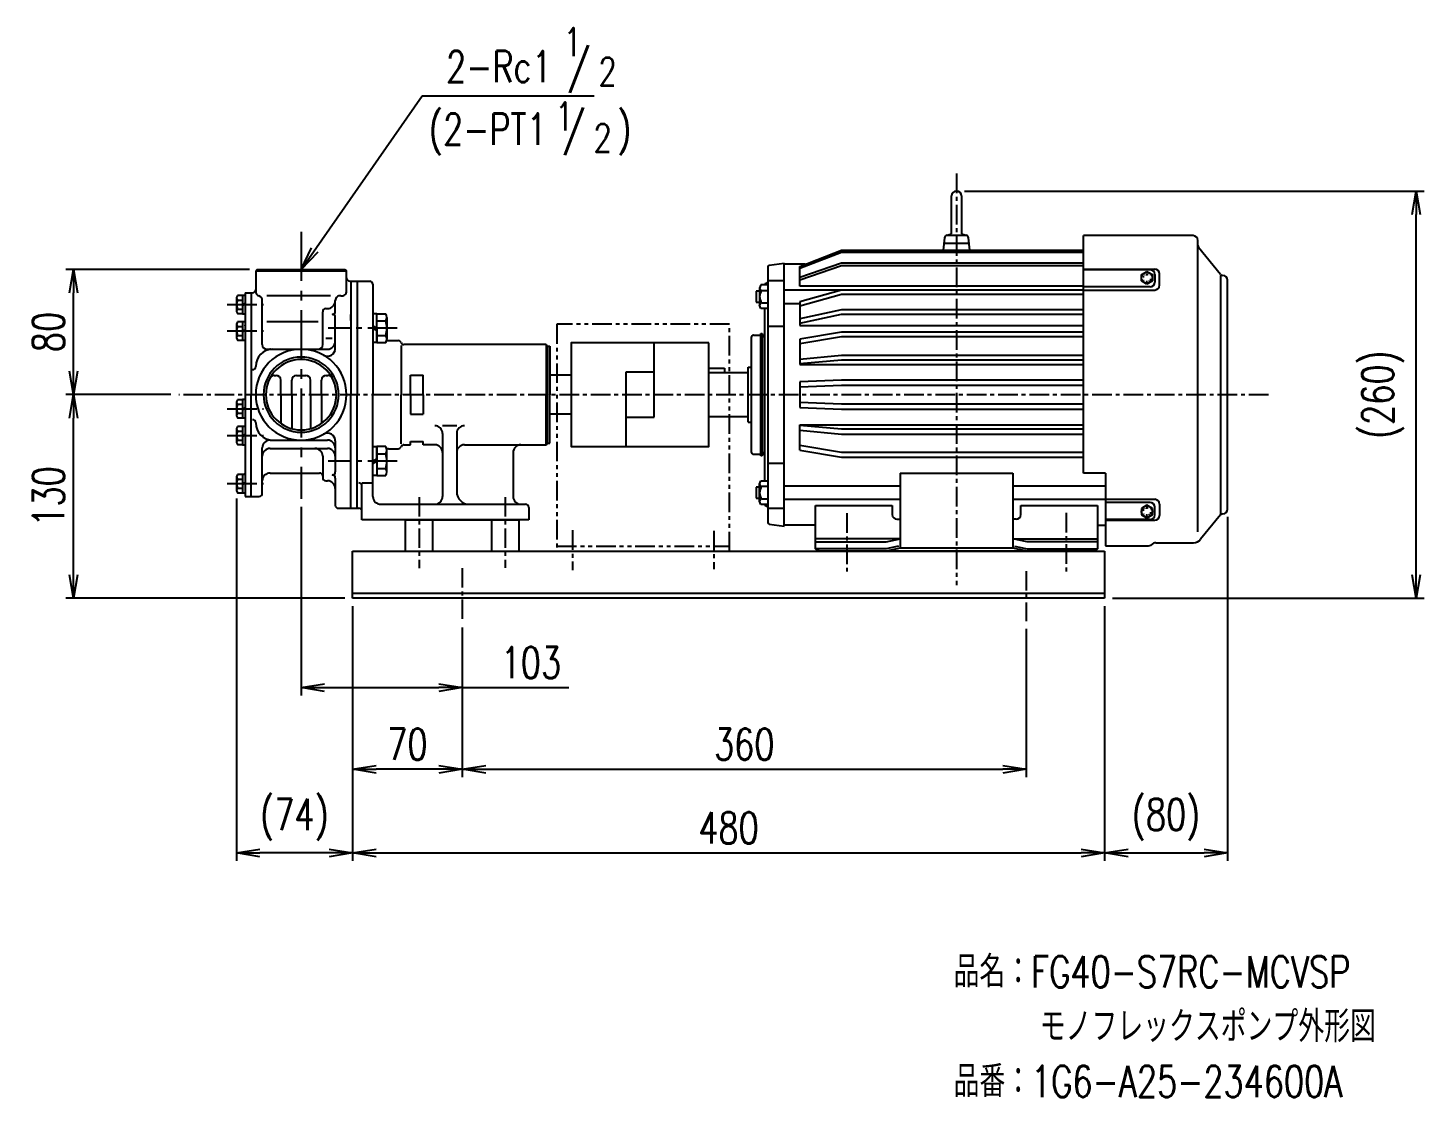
# Model space of a CAD drawing. Extents: x 341 to 1873, y 468 to 1260.
# Drawn here: x 982 to 1873, y 468 to 1150 of the extents above; entities that cross this region are included whole.
import ezdxf

# ---------------------------------------------------------------- set-up
doc = ezdxf.new("R2010")
doc.units = 0
doc.header["$LTSCALE"] = 5
doc.header["$MEASUREMENT"] = 0
for name, pattern in [('CENTER', [2, 1.25, -0.25, 0.25, -0.25]), ('CENTERX2', [4, 2.5, -0.5, 0.5, -0.5]), ('DASHEDTHIN0', [0.157, 0.098, -0.059]), ('DOT', [0.25, 0, -0.25]), ('PHANTOMX2', [5, 2.5, -0.5, 0.5, -0.5, 0.5, -0.5])]:
    doc.linetypes.add(name, pattern=pattern)
doc.layers.get('0').update_dxf_attribs({"linetype": 'CONTINUOUS'})
doc.layers.get('DEFPOINTS').update_dxf_attribs({"linetype": 'CONTINUOUS'})
for name, color, linetype in [('1', 7, 'CONTINUOUS'), ('3', 7, 'CONTINUOUS'), ('6', 7, 'CONTINUOUS'), ('CENTER', 1, 'CENTER'), ('CSLAYER1', 7, 'CONTINUOUS'), ('EXTCNT-LMEC0', 4, 'CONTINUOUS'), ('FASTEN-AMEC0', 4, 'CONTINUOUS'), ('HIDDLN-LMEC0', 3, 'DASHEDTHIN0'), ('PRTLST-SMEC0', 4, 'CONTINUOUS'), ('WAKU', 3, 'CONTINUOUS')]:
    doc.layers.add(name, color=color, linetype=linetype)
doc.styles.add('NEK', font='ROMANS', dxfattribs={"width": 0.75, "height": 20, "bigfont": 'EXTFONT'})
doc.styles.get("Standard").update_dxf_attribs({"font": 'ISOCP'})
doc.dimstyles.new('ISO-25', dxfattribs={"dimscale": 5, "dimtxt": 2.5, "dimasz": 2.5, "dimexe": 1.25, "dimexo": 0.625, "dimtad": 1, "dimtih": 1, "dimdec": 4, "dimdsep": 46, "dimtxsty": 'STANDARD', "dimcen": 2.5, "dimadec": 0, "dimazin": 0, "dimtfac": 1, "dimtdec": 4, "dimtmove": 0, "dimatfit": 3, "dimfxl": 1, "dimtvp": 1, "dimtolj": 1, "dimtzin": 0, "dimarcsym": 0})

# ---------------------------------------------------------------- blocks, each defined once
blk = doc.blocks.new('_OPEN')
at = {"color": 0, "linetype": 'ByBlock'}
for p, q in [((-1, 0.167), (0, 0)), ((0, 0), (-1, -0.167)), ((0, 0), (-1, 0))]:
    blk.add_line(p, q, dxfattribs=at)
blk = doc.blocks.new('*D80')
at = {"color": 1, "lineweight": -2, "transparency": 16777216}
for p, q in [((1747.56, 838.38), (1747.56, 618.82)), ((1684.06, 623.82), (1732.56, 623.82))]:
    blk.add_line(p, q, dxfattribs=at)
at = {"layer": 'DEFPOINTS', "color": 0, "transparency": 16777216}
for p in [(1747.56, 843.38), (1669.06, 623.82), (1747.56, 623.82)]:
    blk.add_point(p, dxfattribs=at)
at = {"color": 1, "lineweight": -2, "transparency": 16777216, "xscale": 15, "yscale": 15, "zscale": 15, "rotation": 180}
blk.add_blockref('_OPEN', (1669.06, 623.82), dxfattribs=at)
at = {"color": 1, "lineweight": -2, "transparency": 16777216, "xscale": 15, "yscale": 15, "zscale": 15}
blk.add_blockref('_OPEN', (1747.56, 623.82), dxfattribs=at)
at = {"color": 3, "transparency": 16777216, "insert": (1708.31, 645.06), "char_height": 20, "attachment_point": 5, "style": 'NEK'}
blk.add_mtext('\\A1;(80)', dxfattribs=at)
blk = doc.blocks.new('*D81')
at = {"color": 1, "lineweight": -2, "transparency": 16777216}
for p, q in [((1114.97, 850.19), (1114.97, 618.82)), ((1174.06, 623.82), (1129.97, 623.82))]:
    blk.add_line(p, q, dxfattribs=at)
at = {"layer": 'DEFPOINTS', "color": 0, "transparency": 16777216}
for p in [(1114.97, 855.19), (1114.97, 623.82), (1189.06, 623.82)]:
    blk.add_point(p, dxfattribs=at)
at = {"color": 1, "lineweight": -2, "transparency": 16777216, "xscale": 15, "yscale": 15, "zscale": 15, "rotation": 180}
blk.add_blockref('_OPEN', (1114.97, 623.82), dxfattribs=at)
at = {"color": 1, "lineweight": -2, "transparency": 16777216, "xscale": 15, "yscale": 15, "zscale": 15}
blk.add_blockref('_OPEN', (1189.06, 623.82), dxfattribs=at)
at = {"color": 3, "transparency": 16777216, "insert": (1152.01, 645.06), "char_height": 20, "attachment_point": 5, "style": 'NEK'}
blk.add_mtext('\\A1;(74)', dxfattribs=at)
blk = doc.blocks.new('*D82')
at = {"color": 1, "lineweight": -2, "transparency": 16777216}
for p, q in [((1669.06, 781.38), (1669.06, 618.82)), ((1189.06, 672.24), (1189.06, 618.82)), ((1204.06, 623.82), (1654.06, 623.82))]:
    blk.add_line(p, q, dxfattribs=at)
at = {"layer": 'DEFPOINTS', "color": 0, "transparency": 16777216}
for p in [(1669.06, 786.38), (1189.06, 677.24), (1669.06, 623.82)]:
    blk.add_point(p, dxfattribs=at)
at = {"color": 1, "lineweight": -2, "transparency": 16777216, "xscale": 15, "yscale": 15, "zscale": 15, "rotation": 180}
blk.add_blockref('_OPEN', (1189.06, 623.82), dxfattribs=at)
at = {"color": 1, "lineweight": -2, "transparency": 16777216, "xscale": 15, "yscale": 15, "zscale": 15}
blk.add_blockref('_OPEN', (1669.06, 623.82), dxfattribs=at)
at = {"color": 3, "transparency": 16777216, "insert": (1429.06, 639.82), "char_height": 20, "attachment_point": 5, "style": 'NEK'}
blk.add_mtext('\\A1;480', dxfattribs=at)
blk = doc.blocks.new('*D83')
at = {"color": 1, "lineweight": -2, "transparency": 16777216}
for p, q in [((1619.06, 766.87), (1619.06, 672.24)), ((1274.06, 677.24), (1604.06, 677.24))]:
    blk.add_line(p, q, dxfattribs=at)
at = {"layer": 'DEFPOINTS', "color": 0, "transparency": 16777216}
for p in [(1619.06, 771.87), (1259.06, 677.24), (1619.06, 677.24)]:
    blk.add_point(p, dxfattribs=at)
at = {"color": 1, "lineweight": -2, "transparency": 16777216, "xscale": 15, "yscale": 15, "zscale": 15, "rotation": 180}
blk.add_blockref('_OPEN', (1259.06, 677.24), dxfattribs=at)
at = {"color": 1, "lineweight": -2, "transparency": 16777216, "xscale": 15, "yscale": 15, "zscale": 15}
blk.add_blockref('_OPEN', (1619.06, 677.24), dxfattribs=at)
at = {"color": 3, "transparency": 16777216, "insert": (1439.06, 693.24), "char_height": 20, "attachment_point": 5, "style": 'NEK'}
blk.add_mtext('\\A1;360', dxfattribs=at)
blk = doc.blocks.new('*D84')
at = {"color": 1, "lineweight": -2, "transparency": 16777216}
for p, q in [((1189.06, 781.38), (1189.06, 672.24)), ((1259.06, 724.37), (1259.06, 672.24)), ((1244.06, 677.24), (1204.06, 677.24))]:
    blk.add_line(p, q, dxfattribs=at)
at = {"layer": 'DEFPOINTS', "color": 0, "transparency": 16777216}
for p in [(1189.06, 786.38), (1259.06, 729.37), (1189.06, 677.24)]:
    blk.add_point(p, dxfattribs=at)
at = {"color": 1, "lineweight": -2, "transparency": 16777216, "xscale": 15, "yscale": 15, "zscale": 15, "rotation": 180}
blk.add_blockref('_OPEN', (1189.06, 677.24), dxfattribs=at)
at = {"color": 1, "lineweight": -2, "transparency": 16777216, "xscale": 15, "yscale": 15, "zscale": 15}
blk.add_blockref('_OPEN', (1259.06, 677.24), dxfattribs=at)
at = {"color": 3, "transparency": 16777216, "insert": (1224.06, 693.24), "char_height": 20, "attachment_point": 5, "style": 'NEK'}
blk.add_mtext('\\A1;70', dxfattribs=at)
blk = doc.blocks.new('*D85')
at = {"color": 1, "lineweight": -2, "transparency": 16777216}
for p, q in [((1156.26, 844.81), (1156.26, 724.37)), ((1259.06, 767.7), (1259.06, 724.37)), ((1171.26, 729.37), (1244.06, 729.37)), ((1259.06, 729.37), (1327.13, 729.37))]:
    blk.add_line(p, q, dxfattribs=at)
at = {"layer": 'DEFPOINTS', "color": 0, "transparency": 16777216}
for p in [(1156.26, 849.81), (1259.06, 772.7), (1259.06, 729.37)]:
    blk.add_point(p, dxfattribs=at)
at = {"color": 1, "lineweight": -2, "transparency": 16777216, "xscale": 15, "yscale": 15, "zscale": 15, "rotation": 180}
blk.add_blockref('_OPEN', (1156.26, 729.37), dxfattribs=at)
at = {"color": 1, "lineweight": -2, "transparency": 16777216, "xscale": 15, "yscale": 15, "zscale": 15}
blk.add_blockref('_OPEN', (1259.06, 729.37), dxfattribs=at)
at = {"color": 3, "transparency": 16777216, "insert": (1302.91, 745.37), "char_height": 20, "attachment_point": 5, "style": 'NEK'}
blk.add_mtext('\\A1;103', dxfattribs=at)
blk = doc.blocks.new('*D86')
at = {"color": 1, "lineweight": -2, "transparency": 16777216}
for p, q in [((1123.26, 996.38), (1006.02, 996.38)), ((1011.02, 931.38), (1011.02, 981.38))]:
    blk.add_line(p, q, dxfattribs=at)
at = {"layer": 'DEFPOINTS', "color": 0, "transparency": 16777216}
for p in [(1011.02, 996.38), (1128.26, 996.38), (1011.02, 916.38)]:
    blk.add_point(p, dxfattribs=at)
at = {"color": 1, "lineweight": -2, "transparency": 16777216, "xscale": 15, "yscale": 15, "zscale": 15}
for p, rotation in [((1011.02, 996.38), 90), ((1011.02, 916.38), 270)]:
    blk.add_blockref('_OPEN', p, dxfattribs=dict(at, rotation=rotation))
at = {"color": 3, "transparency": 16777216, "insert": (995.02, 956.38), "char_height": 20, "attachment_point": 5, "rotation": 90, "style": 'NEK'}
blk.add_mtext('\\A1;80', dxfattribs=at)
blk = doc.blocks.new('*D87')
at = {"color": 1, "lineweight": -2, "transparency": 16777216}
for p, q in [((1073.17, 916.38), (1006.02, 916.38)), ((1011.02, 801.38), (1011.02, 901.38)), ((1184.06, 786.38), (1006.02, 786.38))]:
    blk.add_line(p, q, dxfattribs=at)
at = {"layer": 'DEFPOINTS', "color": 0, "transparency": 16777216}
for p in [(1011.02, 916.38), (1078.17, 916.38), (1189.06, 786.38)]:
    blk.add_point(p, dxfattribs=at)
at = {"color": 1, "lineweight": -2, "transparency": 16777216, "xscale": 15, "yscale": 15, "zscale": 15}
for p, rotation in [((1011.02, 916.38), 90), ((1011.02, 786.38), 270)]:
    blk.add_blockref('_OPEN', p, dxfattribs=dict(at, rotation=rotation))
at = {"color": 3, "transparency": 16777216, "insert": (995.02, 851.38), "char_height": 20, "attachment_point": 5, "rotation": 90, "style": 'NEK'}
blk.add_mtext('\\A1;130', dxfattribs=at)
blk = doc.blocks.new('*D89')
at = {"color": 1, "lineweight": -2, "transparency": 16777216}
for p, q in [((1579.56, 1046.38), (1872.96, 1046.38)), ((1867.96, 801.38), (1867.96, 1031.38)), ((1674.06, 786.38), (1872.96, 786.38))]:
    blk.add_line(p, q, dxfattribs=at)
at = {"layer": 'DEFPOINTS', "color": 0, "transparency": 16777216}
for p in [(1574.56, 1046.38), (1867.96, 1046.38), (1669.06, 786.38)]:
    blk.add_point(p, dxfattribs=at)
at = {"color": 1, "lineweight": -2, "transparency": 16777216, "xscale": 15, "yscale": 15, "zscale": 15}
for p, rotation in [((1867.96, 1046.38), 90), ((1867.96, 786.38), 270)]:
    blk.add_blockref('_OPEN', p, dxfattribs=dict(at, rotation=rotation))
at = {"color": 3, "transparency": 16777216, "insert": (1846.72, 916.38), "char_height": 20, "attachment_point": 5, "rotation": 90, "style": 'NEK'}
blk.add_mtext('\\A1;(260)', dxfattribs=at)

msp = doc.modelspace()

# ---------------------------------------------------------------- linework, layer by layer
for p, q in [((1127.2561, 995.37748), (1185.2561, 995.37748)), ((1131.4561, 948.37748), (1131.4561, 976.65386)), ((1175.05611, 979.3775), (1134.4561, 979.3775)), ((1134.4561, 963.08718), (1167.05611, 963.08718)), ((1171.98702, 952.37448), (1176.00499, 952.37448)), ((1312.55611, 948.37748), (1312.55611, 916.37748)), ((1139.13182, 928.70378), (1140.25611, 928.70378)), ((1153.25611, 928.70378), (1159.25611, 928.70378)), ((1172.25611, 928.70378), (1173.3804, 928.70378)), ((1136.4561, 882.0779), (1173.05611, 882.0779)), ((1222.90608, 836.37748), (1295.20601, 836.37748))]:
    msp.add_line(p, q)
for centre, radius, start, end in [((1130.2561, 982.3775), 3, 180.0000011, 252.54243929), ((1182.2561, 982.3775), 3, 258.46314162, 0.0000007), ((1128.4561, 976.65386), 3, 0, 72.54243929), ((1181.05611, 976.49872), 3, 78.46314162, 180), ((1134.4561, 948.37748), 3, 180, 270), ((1139.13182, 925.70378), 3, 90, 151.42623994), ((1140.25611, 925.70378), 3, 0, 90), ((1153.25611, 925.70378), 3, 90, 180), ((1159.25611, 925.70378), 3, 0, 90), ((1172.25611, 925.70378), 3, 90, 180), ((1173.3804, 925.70378), 3, 28.57376006, 90), ((1136.4561, 877.0779), 5, 90, 180), ((1165.05611, 877.0779), 5, 0, 90), ((1173.05611, 877.0779), 5, 0, 90), ((1263.55611, 854.37748), 8, 180, 270)]:
    msp.add_arc(centre, radius, start, end)
msp.add_point((1136.4561, 945.37748))
at = {"layer": '1', "color": 1, "linetype": 'CENTER', "ltscale": 5}
msp.add_line((1156.25611, 1020.25762), (1156.25611, 849.80601), dxfattribs=at)
at = {"layer": '1', "color": 7, "linetype": 'Continuous'}
for p, q in [((1128.2561, 996.37748), (1127.2561, 995.37748)), ((1127.2561, 995.37748), (1127.2561, 982.3775)), ((1185.2561, 982.3775), (1185.2561, 995.37748)), ((1120.4561, 981.37748), (1120.4561, 851.37748)), ((1124.4561, 981.37748), (1124.4561, 916.37748)), ((1188.05611, 988.87748), (1188.05611, 916.37748)), ((1192.05611, 988.87748), (1192.05611, 916.37748)), ((1115.72967, 976.76423), (1118.9561, 976.76423)), ((1120.4561, 974.47746), (1118.95616, 973.87748)), ((1120.4561, 973.87748), (1118.95616, 973.27751)), ((1115.72967, 970.9907), (1118.9561, 970.9907)), ((1115.72967, 959.92283), (1118.9561, 959.92283)), ((1115.72967, 954.1493), (1118.9561, 954.1493)), ((1120.4561, 957.63606), (1118.95616, 957.03608)), ((1120.4561, 957.03608), (1118.95616, 956.43611)), ((1312.55611, 948.37748), (1221.91016, 948.37748)), ((1312.55611, 948.37748), (1313.55611, 947.37748)), ((1313.55611, 947.37748), (1313.55611, 916.37748)), ((1328.55611, 928.87748), (1315.05611, 928.87748)), ((1115.72967, 910.26925), (1118.9561, 910.26925)), ((1124.4561, 851.37748), (1124.4561, 916.37748)), ((1188.05611, 843.87748), (1188.05611, 916.37748)), ((1192.05611, 843.87748), (1192.05611, 916.37748)), ((1202.05611, 851.37748), (1202.05611, 916.37748)), ((1313.55611, 885.37748), (1313.55611, 916.37748)), ((1115.72967, 904.49572), (1118.9561, 904.49572)), ((1120.4561, 907.98248), (1118.95616, 907.3825)), ((1120.4561, 907.3825), (1118.95616, 906.78253)), ((1328.55611, 903.87748), (1315.05611, 903.87748)), ((1115.72967, 893.15978), (1118.9561, 893.15978)), ((1115.72967, 887.38625), (1118.9561, 887.38625)), ((1120.4561, 890.87301), (1118.95616, 890.27303)), ((1120.4561, 890.27303), (1118.95616, 889.67306)), ((1241.55611, 884.37748), (1234.05611, 884.37748)), ((1312.55611, 884.37748), (1313.55611, 885.37748)), ((1115.72967, 862.47215), (1118.9561, 862.47215)), ((1115.72967, 856.69862), (1118.9561, 856.69862)), ((1120.4561, 860.18538), (1118.95616, 859.5854)), ((1120.4561, 859.5854), (1118.95616, 858.98543)), ((1195.05611, 836.37748), (1195.05611, 858.03612)), ((1207.05611, 846.37748), (1299.55611, 846.37748)), ((1301.55611, 844.37748), (1301.55611, 836.37748)), ((1301.55611, 836.37748), (1195.05611, 836.37748))]:
    msp.add_line(p, q, dxfattribs=at)
at = {"layer": '1', "linetype": 'Continuous'}
for p, q in [((1381.55611, 902.11848), (1381.55611, 949.37748)), ((1363.55611, 930.84448), (1363.55611, 883.37748)), ((1381.55611, 930.84448), (1363.55611, 930.84448)), ((1363.55611, 902.11848), (1381.55611, 902.11848)), ((1222.90611, 816.37748), (1222.90611, 836.37748)), ((1240.20611, 836.37748), (1240.20611, 816.37748)), ((1277.90611, 816.37748), (1277.90611, 836.37748)), ((1295.20611, 836.37748), (1295.20611, 816.37748)), ((1189.05611, 816.37748), (1669.05611, 816.37748)), ((1189.05611, 786.37748), (1189.05611, 816.37748)), ((1658.55611, 816.37748), (1490.55611, 816.37748)), ((1669.05611, 816.37748), (1669.05611, 786.37748)), ((1669.05611, 789.37748), (1189.05611, 789.37748)), ((1669.05611, 786.37748), (1189.05611, 786.37748))]:
    msp.add_line(p, q, dxfattribs=at)
at = {"layer": '1', "color": 7, "linetype": 'Continuous'}
for points in [[(1115.72967, 979.65098), (1114.9561, 978.31112), (1114.9561, 969.44383), (1115.72967, 968.10395), (1118.9561, 968.10398), (1118.9561, 979.65098), (1115.72967, 979.65098)], [(1120.4561, 979.97749), (1120.4561, 967.77748), (1118.95616, 967.77748), (1118.95616, 979.97749), (1120.4561, 979.97749)], [(1120.4561, 974.15587), (1120.4561, 961.95585)], [(1115.72967, 962.80958), (1114.9561, 961.46972), (1114.9561, 952.60243), (1115.72967, 951.26255), (1118.9561, 951.26258), (1118.9561, 962.80958), (1115.72967, 962.80958)], [(1120.4561, 963.13609), (1120.4561, 950.93608), (1118.95616, 950.93608), (1118.95616, 963.13609), (1120.4561, 963.13609)], [(1115.72967, 913.156), (1114.9561, 911.81614), (1114.9561, 902.94885), (1115.72967, 901.60897), (1118.9561, 901.609), (1118.9561, 913.156), (1115.72967, 913.156)], [(1120.4561, 913.48251), (1120.4561, 901.2825), (1118.95616, 901.2825), (1118.95616, 913.48251), (1120.4561, 913.48251)], [(1115.72967, 896.04653), (1114.9561, 894.70667), (1114.9561, 885.83938), (1115.72967, 884.4995), (1118.9561, 884.49953), (1118.9561, 896.04653), (1115.72967, 896.04653)], [(1120.4561, 896.37304), (1120.4561, 884.17303), (1118.95616, 884.17303), (1118.95616, 896.37304), (1120.4561, 896.37304)], [(1115.72967, 865.3589), (1114.9561, 864.01904), (1114.9561, 855.15175), (1115.72967, 853.81187), (1118.9561, 853.8119), (1118.9561, 865.3589), (1115.72967, 865.3589)], [(1120.4561, 865.68541), (1120.4561, 853.4854), (1118.95616, 853.4854), (1118.95616, 865.68541), (1120.4561, 865.68541)]]:
    msp.add_lwpolyline(points, dxfattribs=at)
at = {"layer": '1', "linetype": 'Continuous'}
msp.add_lwpolyline([(1416.55611, 949.37748), (1328.55611, 949.37748), (1328.55611, 883.37748), (1416.55611, 883.37748), (1416.55611, 949.37748)], dxfattribs=at)
at = {"layer": '1', "color": 7, "linetype": 'Continuous'}
for centre, radius, start, end in [((1120.72963, 973.87758), 5.77353, 150.000622, 210.001225), ((1118.83197, 979.28198), 3.99541, 194.062501, 219.061859), ((1118.83149, 968.47204), 3.99538, 140.923607, 165.922872), ((1120.72963, 957.03618), 5.77353, 150.000622, 210.001225), ((1118.83149, 951.63064), 3.99538, 140.923607, 165.922872), ((1118.83197, 962.44058), 3.99541, 194.062501, 219.061859), ((1156.25611, 916.37748), 22.49926, 90, 180), ((1156.25611, 916.37748), 22.49926, 180, 90), ((1120.72963, 907.3826), 5.77353, 150.000622, 210.001225), ((1118.83197, 912.787), 3.99541, 194.062501, 219.061859), ((1118.83149, 901.97706), 3.99538, 140.923607, 165.922872), ((1120.72963, 890.27312), 5.77353, 150.000622, 210.001225), ((1118.83197, 895.67753), 3.99541, 194.062501, 219.061859), ((1118.83149, 884.86759), 3.99538, 140.923607, 165.922872), ((1120.72963, 859.5855), 5.77353, 150.000622, 210.001225), ((1118.83149, 854.17996), 3.99538, 140.923607, 165.922872), ((1118.83197, 864.9899), 3.99541, 194.062501, 219.061859), ((1207.05611, 851.37748), 5, 180, 270), ((1299.55611, 844.37748), 2, 0, 90)]:
    msp.add_arc(centre, radius, start, end, dxfattribs=at)
at = {"layer": '1', "color": 1, "linetype": 'Continuous'}
for start, end in [(0, 180), (180, 0)]:
    msp.add_arc((1156.25611, 916.37748), 24, start, end, dxfattribs=at)
at = {"layer": '1', "color": 7}
for p in [(1118.9561, 973.87748), (1118.9561, 957.03608), (1120.4561, 960.54469), (1118.9561, 907.3825), (1120.4561, 907.52134), (1118.9561, 890.27303), (1120.4561, 890.87739), (1120.4561, 866.15229), (1118.9561, 859.5854)]:
    msp.add_point(p, dxfattribs=at)
at = {"layer": '3', "color": 1, "linetype": 'CENTERX2'}
for p, q in [((1574.55611, 1057.56397), (1574.55611, 794.72013)), ((1773.62169, 916.37748), (1078.17066, 916.37748)), ((1231.55611, 851.05048), (1231.55611, 805.57548)), ((1286.55611, 851.05048), (1286.55611, 805.77548)), ((1504.55611, 840.76648), (1504.55611, 803.46548)), ((1644.55611, 840.96248), (1644.55611, 803.26948)), ((1329.55611, 829.83348), (1329.55611, 804.35148)), ((1419.55611, 829.50548), (1419.55611, 805.00748)), ((1259.05611, 805.71848), (1259.05611, 772.70248)), ((1619.05611, 803.77648), (1619.05611, 771.86948))]:
    msp.add_line(p, q, dxfattribs=at)
at = {"layer": '6', "color": 1, "linetype": 'PHANTOMX2'}
msp.add_line((1319.55611, 819.57748), (1429.55611, 819.57748), dxfattribs=at)
msp.add_lwpolyline([(1429.55611, 816.37748), (1429.55611, 961.37748), (1319.55611, 961.37748), (1319.55611, 816.37748)], dxfattribs=at)
at = {"layer": 'CENTER', "color": 1, "linetype": 'CENTER', "ltscale": 3}
for p, q in [((1109.13301, 973.87748), (1132.31246, 973.87748)), ((1109.13301, 957.03608), (1132.31246, 957.03608)), ((1109.13301, 907.3825), (1132.31246, 907.3825)), ((1109.13301, 890.27303), (1132.31246, 890.27303)), ((1109.13301, 859.5854), (1132.31246, 859.5854))]:
    msp.add_line(p, q, dxfattribs=at)
for points in [[(1217.56927, 958.80389), (1173.46831, 958.80389)], [(1217.56927, 873.95108), (1173.46831, 873.95108)]]:
    msp.add_lwpolyline(points, dxfattribs=at)
at = {"layer": 'CSLAYER1', "linetype": 'Continuous'}
for p, q in [((1571.40611, 1019.03748), (1571.40611, 1043.22748)), ((1577.70611, 1043.22748), (1577.70611, 1019.03748)), ((1566.91842, 1016.50057), (1566.12686, 1008.58504)), ((1581.43518, 1017.87748), (1567.67704, 1017.87748)), ((1568.39317, 1018.23403), (1571.40611, 1019.03748)), ((1577.70611, 1019.03748), (1580.71905, 1018.23403)), ((1582.98535, 1008.58504), (1582.1938, 1016.50057)), ((1655.55611, 866.27614), (1655.55611, 1017.87748)), ((1725.55611, 1017.87748), (1655.55611, 1017.87748)), ((1474.55611, 998.25033), (1501.05611, 1008.58504)), ((1501.05611, 1007.15505), (1474.55611, 996.82034)), ((1501.05611, 1008.58504), (1655.55611, 1008.58504)), ((1655.55611, 1007.15505), (1501.05611, 1007.15505)), ((1582.55611, 1012.87748), (1566.55611, 1012.87748)), ((1728.55611, 828.72412), (1728.55611, 1014.87748)), ((1742.95579, 993.11788), (1729.0026, 1010.32681)), ((1454.05611, 998.01019), (1454.05611, 916.37748)), ((1454.91469, 999.00014), (1464.55611, 1000.37748)), ((1464.55611, 832.37748), (1464.55611, 1000.37748)), ((1477.95916, 999.57748), (1464.55611, 999.57748)), ((1474.55611, 991.46665), (1501.05611, 1000.63704)), ((1501.05611, 998.69092), (1474.55611, 989.52053)), ((1474.55611, 985.68908), (1474.55611, 998.25033)), ((1501.05611, 1000.63704), (1655.55611, 1000.63704)), ((1655.55611, 998.69092), (1501.05611, 998.69092)), ((1655.55611, 996.48569), (1701.05611, 996.48569)), ((1698.05611, 996.12666), (1655.55611, 996.12666)), ((1692.55611, 993.007), (1696.05611, 995.02772)), ((1692.55611, 988.96555), (1692.55611, 993.007)), ((1696.05611, 995.02772), (1699.55611, 993.007)), ((1699.55611, 993.007), (1699.55611, 988.96555)), ((1701.05611, 993.12666), (1701.05611, 988.2413)), ((1704.05611, 986.17258), (1704.05611, 993.48569)), ((1742.95579, 992.37748), (1742.95579, 839.63709)), ((1747.55611, 843.37748), (1747.55611, 989.37748)), ((1446.75611, 982.45643), (1446.75611, 975.45643)), ((1448.75611, 982.45643), (1446.75611, 982.45643)), ((1449.75611, 986.45643), (1448.75611, 984.45643)), ((1448.75611, 984.45643), (1448.75611, 973.45643)), ((1454.05611, 986.45643), (1449.75611, 986.45643)), ((1450.25611, 982.95643), (1454.05611, 982.95643)), ((1464.55611, 988.98882), (1454.05611, 988.98882)), ((1464.55611, 983.30643), (1594.86327, 983.30643)), ((1655.55611, 985.68908), (1474.55611, 985.68908)), ((1501.05611, 983.04322), (1474.55611, 975.54719)), ((1474.55611, 973.11232), (1501.05611, 980.60836)), ((1655.55611, 983.04322), (1501.05611, 983.04322)), ((1501.05611, 980.60836), (1655.55611, 980.60836)), ((1698.05611, 985.2413), (1655.55611, 985.2413)), ((1655.55611, 983.17258), (1701.05611, 983.17258)), ((1696.05611, 986.94482), (1692.55611, 988.96555)), ((1699.55611, 988.96555), (1696.05611, 986.94482)), ((1446.75611, 975.45643), (1448.75611, 975.45643)), ((1449.75611, 971.45643), (1448.75611, 973.45643)), ((1454.05611, 971.45643), (1449.75611, 971.45643)), ((1450.25611, 974.95643), (1454.05611, 974.95643)), ((1452.05611, 971.45643), (1452.05611, 861.29853)), ((1464.55611, 974.60643), (1474.55611, 974.60643)), ((1474.55611, 975.54719), (1474.55611, 960.60237)), ((1501.05611, 970.53279), (1474.55611, 964.83656)), ((1474.55611, 962.05261), (1501.05611, 967.74884)), ((1655.55611, 970.53279), (1501.05611, 970.53279)), ((1501.05611, 967.74884), (1655.55611, 967.74884)), ((1445.05611, 954.37748), (1449.55611, 954.37748)), ((1449.55611, 877.37748), (1449.55611, 955.37748)), ((1449.55611, 955.37748), (1450.55611, 955.37748)), ((1450.55611, 955.37748), (1450.55611, 877.37748)), ((1454.05611, 960.01772), (1464.55611, 960.01772)), ((1474.55611, 960.60237), (1655.55611, 960.60237)), ((1501.05611, 956.22224), (1474.55611, 951.71639)), ((1655.55611, 956.22224), (1501.05611, 956.22224)), ((1443.55611, 952.87748), (1443.55611, 879.87748)), ((1501.05611, 953.27568), (1474.55611, 948.76983)), ((1474.55611, 951.71639), (1474.55611, 935.66199)), ((1655.55611, 953.27568), (1501.05611, 953.27568)), ((1474.55611, 939.13458), (1501.05611, 941.54496)), ((1501.05611, 938.41539), (1474.55611, 936.00501)), ((1474.55611, 935.66199), (1655.55611, 935.66199)), ((1501.05611, 941.54496), (1655.55611, 941.54496)), ((1655.55611, 938.41539), (1501.05611, 938.41539)), ((1416.55611, 933.37748), (1426.55611, 933.37748)), ((1441.55611, 930.37748), (1416.55611, 930.37748)), ((1426.55611, 933.37748), (1426.55611, 930.37748)), ((1441.55611, 898.87748), (1441.55611, 933.87748)), ((1441.55611, 933.87748), (1443.55611, 933.87748)), ((1501.05611, 925.71298), (1474.55611, 924.6144)), ((1474.55611, 924.6144), (1474.55611, 908.14056)), ((1474.55611, 921.4289), (1501.05611, 922.52748)), ((1655.55611, 925.71298), (1501.05611, 925.71298)), ((1501.05611, 922.52748), (1655.55611, 922.52748)), ((1454.05611, 916.37748), (1454.05611, 834.74478)), ((1501.05611, 910.22748), (1474.55611, 911.32606)), ((1655.55611, 910.22748), (1501.05611, 910.22748)), ((1416.55611, 902.37748), (1441.55611, 902.37748)), ((1474.55611, 908.14056), (1501.05611, 907.04199)), ((1501.05611, 907.04199), (1655.55611, 907.04199)), ((1441.55611, 898.87748), (1443.55611, 898.87748)), ((1474.55611, 897.09297), (1655.55611, 897.09297)), ((1474.55611, 881.03858), (1474.55611, 897.09297)), ((1501.05611, 894.33957), (1474.55611, 896.74996)), ((1474.55611, 893.62039), (1501.05611, 891.21)), ((1655.55611, 894.33957), (1501.05611, 894.33957)), ((1501.05611, 891.21), (1655.55611, 891.21)), ((1501.05611, 879.47929), (1474.55611, 883.98514)), ((1445.05611, 878.37748), (1449.55611, 878.37748)), ((1450.55611, 877.37748), (1449.55611, 877.37748)), ((1474.55611, 881.03858), (1501.05611, 876.53273)), ((1655.55611, 879.47929), (1501.05611, 879.47929)), ((1501.05611, 876.53273), (1655.55611, 876.53273)), ((1454.05611, 872.73724), (1464.55611, 872.73724)), ((1538.55611, 866.37635), (1610.55611, 866.37635)), ((1538.55611, 866.37635), (1538.55611, 818.37748)), ((1610.55611, 866.37635), (1610.55611, 818.37748)), ((1669.55611, 866.27614), (1655.55611, 866.27614)), ((1669.55611, 866.27614), (1669.55611, 819.87748)), ((1446.75611, 857.29853), (1446.75611, 850.29853)), ((1448.75611, 857.29853), (1446.75611, 857.29853)), ((1448.75611, 859.29853), (1449.75611, 861.29853)), ((1448.75611, 848.29853), (1448.75611, 859.29853)), ((1449.75611, 861.29853), (1454.05611, 861.29853)), ((1454.05611, 857.79853), (1450.25611, 857.79853)), ((1464.55611, 858.14853), (1538.55611, 858.14853)), ((1610.55611, 858.14853), (1669.55611, 858.14853)), ((1446.75611, 850.29853), (1448.75611, 850.29853)), ((1449.75611, 846.29853), (1448.75611, 848.29853)), ((1450.25611, 849.79853), (1454.05611, 849.79853)), ((1538.55611, 849.44853), (1464.55611, 849.44853)), ((1669.55611, 849.44853), (1610.55611, 849.44853)), ((1669.55611, 849.58239), (1701.05611, 849.58239)), ((1698.05611, 847.51367), (1669.55611, 847.51367)), ((1704.05611, 846.58239), (1704.05611, 839.26928)), ((1454.05611, 846.29853), (1449.75611, 846.29853)), ((1464.55611, 843.76615), (1454.05611, 843.76615)), ((1484.55611, 817.87859), (1484.55611, 845.53748)), ((1484.55611, 845.53748), (1533.55611, 845.53748)), ((1533.55611, 845.53748), (1533.55611, 839.87723)), ((1615.55611, 845.53748), (1664.55611, 845.53748)), ((1615.55611, 839.87723), (1615.55611, 845.53748)), ((1664.55611, 845.53748), (1664.55611, 817.87859)), ((1696.05611, 845.81015), (1692.55611, 843.78942)), ((1692.55611, 843.78942), (1692.55611, 839.74797)), ((1692.55611, 839.74797), (1696.05611, 837.72724)), ((1699.55611, 843.78942), (1696.05611, 845.81015)), ((1696.05611, 837.72724), (1699.55611, 839.74797)), ((1699.55611, 839.74797), (1699.55611, 843.78942)), ((1701.05611, 839.62831), (1701.05611, 844.51367)), ((1742.95579, 839.63709), (1730.35707, 824.09867)), ((1744.5093, 840.37748), (1744.55611, 840.37748)), ((1454.91469, 833.75483), (1464.55611, 832.37748)), ((1484.55611, 833.17748), (1464.55611, 833.17748)), ((1536.55611, 836.87723), (1538.55611, 836.87723)), ((1612.55611, 836.87723), (1610.55611, 836.87723)), ((1664.55611, 833.17748), (1669.55611, 833.17748)), ((1698.05611, 836.62831), (1669.55611, 836.62831)), ((1669.55611, 836.26928), (1701.05611, 836.26928)), ((1538.55611, 824.37748), (1484.55611, 824.37748)), ((1484.55611, 822.37748), (1529.55611, 822.37748)), ((1529.55611, 822.37748), (1538.55611, 824.37748)), ((1610.55611, 824.37748), (1664.55611, 824.37748)), ((1619.55611, 822.37748), (1610.55611, 824.37748)), ((1664.55611, 822.37748), (1619.55611, 822.37748)), ((1669.55611, 819.87748), (1697.14778, 819.87748)), ((1698.81188, 820.38133), (1700.55226, 821.54158)), ((1701.66166, 821.87748), (1725.69654, 821.87748)), ((1487.15611, 816.37748), (1484.55611, 817.87859)), ((1529.55611, 817.87748), (1484.55611, 817.87748)), ((1529.55611, 816.37748), (1487.15611, 816.37748)), ((1537.55611, 819.65526), (1529.55611, 817.87748)), ((1538.55611, 818.37748), (1529.55611, 816.37748)), ((1610.55611, 818.37748), (1538.55611, 818.37748)), ((1619.55611, 816.37748), (1610.55611, 818.37748)), ((1611.55611, 819.65526), (1619.55611, 817.87748)), ((1619.55611, 817.87748), (1664.55611, 817.87748)), ((1661.95611, 816.37748), (1619.55611, 816.37748)), ((1664.55611, 817.87859), (1661.95611, 816.37748))]:
    msp.add_line(p, q, dxfattribs=at)
for centre in [(1696.05611, 990.98627), (1696.05611, 841.7687)]:
    msp.add_circle(centre, 3.5, dxfattribs=at)
for centre, radius, start, end in [((1574.55611, 1043.22748), 3.15, 0, 180), ((1568.90849, 1016.30156), 2, 104.931417, 174.289407), ((1580.20373, 1016.30156), 2, 5.710593, 75.068583), ((1725.55611, 1014.87748), 3, 0, 90), ((1730.55611, 1011.58642), 2, 180, 219.035513), ((1455.05611, 998.01019), 1, 98.130102, 180), ((1698.05611, 993.12666), 3, 0, 90), ((1701.05611, 993.48569), 3, 0, 90), ((1744.5093, 994.37748), 2, 219.035513, 270), ((1744.55611, 989.37748), 3, 0, 90), ((1450.70507, 984.90539), 2, 192.97224, 257.02776), ((1456.72481, 978.24942), 8, 143.958121, 174.929789), ((1453.05611, 986.37748), 1, 90, 180), ((1453.05611, 988.37748), 1, 270, 0), ((1698.05611, 988.2413), 3, 270, 0), ((1701.05611, 986.17258), 3, 270, 0), ((1456.72481, 979.66344), 8, 185.070211, 216.041879), ((1450.70507, 973.00748), 2, 102.97224, 167.02776), ((1445.05611, 952.87748), 1.5, 90, 180), ((1450.55611, 954.87748), 1.5, 270, 0), ((1445.05611, 879.87748), 1.5, 180, 270), ((1450.55611, 877.87748), 1.5, 0, 90), ((1450.70507, 859.74749), 2, 192.97224, 257.02776), ((1456.72481, 853.09152), 8, 143.958121, 174.929789), ((1456.72481, 854.50554), 8, 185.070211, 216.041879), ((1450.70507, 847.84958), 2, 102.97224, 167.02776), ((1698.05611, 844.51367), 3, 0, 90), ((1701.05611, 846.58239), 3, 0, 90), ((1453.05611, 846.37748), 1, 180, 270), ((1453.05611, 844.37748), 1, 0, 90), ((1536.55611, 839.87723), 3, 180, 270), ((1612.55611, 839.87723), 3, 270, 0), ((1698.05611, 839.62831), 3, 270, 0), ((1701.05611, 839.26928), 3, 270, 0), ((1744.5093, 838.37748), 2, 90, 140.964487), ((1744.55611, 843.37748), 3, 270, 0), ((1455.05611, 834.74478), 1, 180, 261.869898), ((1697.14778, 822.87748), 3, 270, 303.690068), ((1701.66166, 819.87748), 2, 90, 123.690068), ((1725.69654, 827.87748), 6, 270, 320.964487)]:
    msp.add_arc(centre, radius, start, end, dxfattribs=at)
at = {"layer": 'CSLAYER1', "linetype": 'DOT'}
for centre, start, end in [((1695.73978, 990.848), 81.687682, 278.312318), ((1696.37243, 990.848), 261.687682, 98.312318), ((1695.73978, 841.90697), 81.687682, 278.312318), ((1696.37243, 841.90697), 261.687682, 98.312318)]:
    msp.add_arc(centre, 2.18805, start, end, dxfattribs=at)
at = {"layer": 'DEFPOINTS', "color": 0, "linetype": 'ByBlock'}
for p in [(1296.55611, 846.37748), (1301.55611, 836.37748)]:
    msp.add_point(p, dxfattribs=at)
at = {"layer": 'DEFPOINTS', "color": 7, "linetype": 'ByBlock'}
msp.add_point((1213.79971, 836.37748), dxfattribs=at)
at = {"layer": 'EXTCNT-LMEC0', "color": 7}
for p, q in [((1313.55611, 947.37748), (1315.05611, 947.37748)), ((1315.05611, 947.37748), (1315.05611, 916.37748)), ((1315.05611, 885.37748), (1315.05611, 916.37748)), ((1313.55611, 885.37748), (1315.05611, 885.37748))]:
    msp.add_line(p, q, dxfattribs=at)
at = {"layer": 'FASTEN-AMEC0', "color": 7, "linetype": 'Continuous'}
for p, q in [((1204.55611, 968.00389), (1202.05611, 968.00389)), ((1204.55611, 963.42269), (1204.55611, 968.04149)), ((1204.55611, 968.04149), (1210.33731, 968.04149)), ((1204.55611, 960.24726), (1204.55611, 968.00389)), ((1204.55611, 954.18509), (1204.55611, 963.42269)), ((1204.55611, 963.42269), (1210.33731, 963.42269)), ((1210.95611, 965.73209), (1210.95611, 951.87569)), ((1202.05611, 960.24726), (1204.55611, 958.80389)), ((1202.05611, 958.80389), (1204.55611, 957.36051)), ((1204.55611, 958.80389), (1204.55611, 949.60389)), ((1204.55611, 954.18509), (1210.33731, 954.18509)), ((1204.55611, 949.56628), (1204.55611, 954.18509)), ((1204.55611, 949.60389), (1202.05611, 949.60389)), ((1210.33731, 949.56628), (1204.55611, 949.56628)), ((1204.55611, 883.15108), (1202.05611, 883.15108)), ((1204.55611, 883.18868), (1204.55611, 878.56988)), ((1210.33731, 883.18868), (1204.55611, 883.18868)), ((1204.55611, 873.95108), (1204.55611, 883.15108)), ((1202.05611, 873.95108), (1204.55611, 875.39445)), ((1202.05611, 872.5077), (1204.55611, 873.95108)), ((1204.55611, 878.56988), (1210.33731, 878.56988)), ((1204.55611, 878.56988), (1204.55611, 869.33228)), ((1210.95611, 867.02287), (1210.95611, 880.87928)), ((1204.55611, 864.75108), (1202.05611, 864.75108)), ((1204.55611, 872.5077), (1204.55611, 864.75108)), ((1204.55611, 869.33228), (1210.33731, 869.33228)), ((1204.55611, 869.33228), (1204.55611, 864.71347)), ((1204.55611, 864.71347), (1210.33731, 864.71347))]:
    msp.add_line(p, q, dxfattribs=at)
for centre, radius, start, end in [((1206.33731, 965.73209), 4.6188, 329.99999917, 30.00000083), ((1193.4091, 958.80389), 17.547, 344.73851945, 15.26148055), ((1206.33567, 951.87833), 4.6188, 329.9864982, 29.98649987), ((1206.33731, 880.87928), 4.6188, 329.99999917, 30.00000083), ((1193.4091, 873.95108), 17.547, 344.73851945, 15.26148055), ((1206.33731, 867.02288), 4.6188, 329.99999917, 30.00000083)]:
    msp.add_arc(centre, radius, start, end, dxfattribs=at)
at = {"layer": 'HIDDLN-LMEC0', "color": 7, "linetype": 'Continuous'}
for p, q in [((1120.4561, 981.37748), (1124.4561, 981.37748)), ((1124.4561, 981.37748), (1125.2561, 981.37748)), ((1188.05611, 963.62748), (1188.05611, 967.62748)), ((1131.4561, 853.37748), (1131.4561, 882.37748)), ((1120.4561, 851.37748), (1124.4561, 851.37748)), ((1124.4561, 851.37748), (1129.4561, 851.37748))]:
    msp.add_line(p, q, dxfattribs=at)
msp.add_arc((1129.4561, 853.37748), 2, 270, 0, dxfattribs=at)
at = {"layer": 'PRTLST-SMEC0', "color": 7}
for p, q in [((1128.2561, 996.37748), (1184.2561, 996.37748)), ((1184.2561, 996.37748), (1185.2561, 995.37748)), ((1187.2561, 988.87748), (1193.05611, 988.87748)), ((1187.2561, 988.87748), (1200.05611, 988.87748)), ((1202.05611, 986.87748), (1202.05611, 916.37748)), ((1172.05611, 971.30388), (1173.05611, 971.30388)), ((1178.05611, 969.64272), (1178.05611, 976.49872)), ((1170.05611, 948.37748), (1170.05611, 969.30388)), ((1178.05611, 945.93692), (1178.05611, 965.64272)), ((1134.4561, 945.37748), (1173.05611, 945.37748)), ((1212.05611, 950.87748), (1218.20206, 950.87748)), ((1220.05611, 947.75456), (1220.05611, 916.37748)), ((1226.05611, 928.87748), (1234.05611, 928.87748)), ((1226.05611, 916.37748), (1226.05611, 928.87748)), ((1234.05611, 916.37748), (1234.05611, 928.87748)), ((1143.25611, 916.37748), (1143.25611, 925.70378)), ((1150.25611, 916.37748), (1150.25611, 925.70378)), ((1162.25611, 916.37748), (1162.25611, 925.70378)), ((1169.25611, 916.37748), (1169.25611, 925.70378)), ((1143.25611, 916.37748), (1143.25611, 898.01402)), ((1150.25611, 916.37748), (1150.25611, 894.693)), ((1162.25611, 916.37748), (1162.25611, 894.693)), ((1169.25611, 916.37748), (1169.25611, 898.01402)), ((1220.05611, 885.00041), (1220.05611, 916.37748)), ((1226.05611, 916.37748), (1226.05611, 903.87748)), ((1234.05611, 916.37748), (1234.05611, 903.87748)), ((1312.55611, 884.37748), (1312.55611, 916.37748)), ((1226.05611, 903.87748), (1234.05611, 903.87748)), ((1255.55611, 896.57667), (1246.55611, 896.57667)), ((1246.55611, 891.57667), (1246.55611, 851.37748)), ((1255.55611, 891.57667), (1255.55611, 854.37748)), ((1136.4561, 887.37748), (1173.05611, 887.37748)), ((1178.05611, 886.81805), (1178.05611, 867.11225)), ((1221.91016, 884.37748), (1226.05611, 884.37748)), ((1226.05611, 886.42325), (1234.05611, 886.42325)), ((1226.05611, 884.37748), (1226.05611, 886.42325)), ((1234.05611, 884.37748), (1234.05611, 886.42325)), ((1260.55611, 884.37748), (1312.55611, 884.37748)), ((1170.05611, 877.0779), (1170.05611, 863.45108)), ((1212.05611, 881.87748), (1218.20206, 881.87748)), ((1291.55611, 879.37748), (1291.55611, 851.37748)), ((1136.4561, 866.37748), (1168.05611, 866.37748)), ((1172.05611, 861.45108), (1173.05611, 861.45108)), ((1178.05611, 863.11225), (1178.05611, 845.87748)), ((1195.05611, 860.03612), (1201.3261, 860.03612)), ((1180.05611, 843.87748), (1193.05611, 843.87748))]:
    msp.add_line(p, q, dxfattribs=at)
for centre, radius, start, end in [((1187.2561, 990.87748), 2, 180.00000761, 270), ((1200.05611, 986.87748), 2, 0, 90), ((1172.05611, 969.30388), 2, 90, 180), ((1173.05611, 976.30388), 5, 270, 0), ((1176.05611, 969.64272), 2, 270, 0), ((1176.05611, 965.64272), 2, 0, 90), ((1138.25611, 934.37748), 11, 90, 180), ((1156.25611, 916.37748), 29, 0, 180), ((1167.05611, 948.37748), 3, 270, 0), ((1173.05611, 945.93692), 5, 240.3884162, 0), ((1173.05611, 950.37748), 5, 270, 0), ((1212.05611, 960.87748), 10, 263.1307655, 270), ((1218.20206, 948.87748), 2, 22.02431284, 90), ((1221.91016, 950.37748), 2, 202.02431284, 270), ((1125.25611, 934.37748), 2, 270, 0), ((1156.25611, 916.37748), 29, 180, 0), ((1125.25611, 898.37748), 2, 0, 90), ((1138.25611, 898.37748), 11, 180, 270), ((1173.05611, 886.81805), 5, 0, 119.6115838), ((1241.55611, 891.57667), 5, 0, 90), ((1260.55611, 891.57667), 5, 90, 180), ((1136.4561, 882.37748), 5, 90, 180), ((1173.05611, 882.37748), 5, 0, 90), ((1218.20206, 883.87748), 2, 270, 337.97568716), ((1221.91016, 882.37748), 2, 90, 157.97568716), ((1241.55611, 879.37748), 5, 0, 90), ((1260.55611, 879.37748), 5, 90, 180), ((1296.55611, 879.37748), 5, 90, 180), ((1212.05611, 871.87748), 10, 90, 96.85698498), ((1136.4561, 861.37748), 5, 90, 180), ((1168.05611, 864.37748), 2, 0, 90), ((1176.05611, 867.11225), 2, 270, 0), ((1176.05611, 863.11225), 2, 0, 90), ((1172.05611, 863.45108), 2, 180, 270), ((1173.05611, 856.45108), 5, 0, 90), ((1193.05611, 858.03612), 2, 0, 90), ((1241.55611, 851.37748), 5, 270, 0), ((1296.55611, 851.37748), 5, 180, 270), ((1180.05611, 845.87748), 2, 180, 270), ((1193.05611, 841.87748), 2, 0, 90)]:
    msp.add_arc(centre, radius, start, end, dxfattribs=at)
at = {"layer": 'PRTLST-SMEC0', "color": 7, "linetype": 'Continuous'}
msp.add_arc((1125.2561, 983.37748), 2, 270, 0.00000761, dxfattribs=at)

# ---------------------------------------------------------------- texts
at = {"color": 3, "style": 'NEK', "width": 0.75}
for s, p in [('1', (1323.7031, 1132.48233)), ('2', (1346.03224, 1113.62273)), ('1', (1318.35076, 1085.0168)), ('2', (1342.91943, 1071.32111))]:
    msp.add_text(s, height=18, dxfattribs=at).set_placement(p)
at = {"color": 3, "char_height": 20, "attachment_point": 7, "style": 'NEK'}
for s, insert in [('2-Rc1 /', (1248.77024, 1109.08383)), ('(2-PT1 /  )', (1237.82409, 1069.19328))]:
    msp.add_mtext(s, dxfattribs=dict(at, insert=insert))
at = {"layer": 'WAKU', "char_height": 20, "attachment_point": 1, "style": 'NEK'}
for s, insert, width in [('品名：FG40-S7RC-MCVSP', (1572.67124, 558.03857), 337.5763195), ('モノフレックスポンプ外形図', (1627.67124, 523.03857), 229.0904618), ('品番：1G6-A25-234600A', (1572.67124, 488.03857), 296.2182089)]:
    msp.add_mtext(s, dxfattribs=dict(at, insert=insert, width=width))

# ---------------------------------------------------------------- dimensions: what is measured, and where the dimension line sits
dim = msp.add_linear_dim(base=(1867.95528, 1046.37748), p1=(1669.05611, 786.37748), p2=(1574.55611, 1046.37748), angle=90, text='(260)', dimstyle='ISO-25', override={"dimtxt": 7, "dimasz": 3, "dimexe": 1, "dimexo": 1, "dimgap": 1.2, "dimtih": 0, "dimtxsty": 'NEK', "dimblk1": 'OPEN', "dimblk2": 'OPEN', "dimsah": 1, "dimcen": 0, "dimclrd": 1, "dimclre": 1, "dimclrt": 3})
dim.commit()
dim.dimension.update_dxf_attribs({"geometry": '*D89', "text_midpoint": (1846.71718, 916.37748)})
for base, p1, p2, picture, middle in [((1011.01505, 996.37748), (1011.01505, 916.37748), (1128.2561, 996.37748), '*D86', (995.01505, 956.37748)), ((1011.01505, 916.37748), (1189.05611, 786.37748), (1078.17066, 916.37748), '*D87', (995.01505, 851.37748))]:
    dim = msp.add_linear_dim(base=base, p1=p1, p2=p2, angle=90, dimstyle='ISO-25', override={"dimtxt": 7, "dimasz": 3, "dimexe": 1, "dimexo": 1, "dimgap": 1.2, "dimtih": 0, "dimtxsty": 'NEK', "dimblk1": 'OPEN', "dimblk2": 'OPEN', "dimsah": 1, "dimcen": 0, "dimclrd": 1, "dimclre": 1, "dimclrt": 3})
    dim.commit()
    dim.dimension.update_dxf_attribs({"geometry": picture, "text_midpoint": middle})
for base, p1, p2, text, picture, middle in [((1114.96511, 623.8209), (1189.05611, 623.8209), (1114.96511, 855.18701), '(74)', '*D81', (1152.01061, 645.05899)), ((1747.55611, 623.8209), (1669.05611, 623.8209), (1747.55611, 843.37748), '(80)', '*D80', (1708.30611, 645.05899))]:
    dim = msp.add_linear_dim(base=base, p1=p1, p2=p2, text=text, dimstyle='ISO-25', override={"dimtxt": 7, "dimasz": 3, "dimexe": 1, "dimexo": 1, "dimgap": 1.2, "dimtih": 0, "dimtxsty": 'NEK', "dimblk1": 'OPEN', "dimblk2": 'OPEN', "dimsah": 1, "dimcen": 0, "dimclrd": 1, "dimclre": 1, "dimclrt": 3})
    dim.commit()
    dim.dimension.update_dxf_attribs({"geometry": picture, "text_midpoint": middle})
dim = msp.add_linear_dim(base=(1259.05611, 729.37032), p1=(1156.25611, 849.80601), p2=(1259.05611, 772.70248), text='103', dimstyle='ISO-25', override={"dimtxt": 7, "dimasz": 3, "dimexe": 1, "dimexo": 1, "dimgap": 1.2, "dimtih": 0, "dimtxsty": 'NEK', "dimblk1": 'OPEN', "dimblk2": 'OPEN', "dimsah": 1, "dimcen": 0, "dimclrd": 1, "dimclre": 1, "dimclrt": 3})
dim.commit()
dim.dimension.update_dxf_attribs({"geometry": '*D85', "text_midpoint": (1302.91133, 729.37032), "dimtype": 160})
for base, p1, p2, picture, middle in [((1669.05611, 623.8209), (1189.05611, 677.2409), (1669.05611, 786.37748), '*D82', (1429.05611, 639.8209)), ((1189.05611, 677.2409), (1259.05611, 729.37032), (1189.05611, 786.37748), '*D84', (1224.05611, 693.2409)), ((1619.05611, 677.2409), (1259.05611, 677.2409), (1619.05611, 771.86948), '*D83', (1439.05611, 693.2409))]:
    dim = msp.add_linear_dim(base=base, p1=p1, p2=p2, dimstyle='ISO-25', override={"dimtxt": 7, "dimasz": 3, "dimexe": 1, "dimexo": 1, "dimgap": 1.2, "dimtih": 0, "dimtxsty": 'NEK', "dimblk1": 'OPEN', "dimblk2": 'OPEN', "dimsah": 1, "dimcen": 0, "dimclrd": 1, "dimclre": 1, "dimclrt": 3})
    dim.commit()
    dim.dimension.update_dxf_attribs({"geometry": picture, "text_midpoint": middle})

# ---------------------------------------------------------------- leaders
at = {"color": 1, "annotation_type": 0, "has_hookline": 1, "hookline_direction": 0}
msp.add_leader([(1156.25611, 996.37748), (1233.54636, 1107.07761), (1336.28968, 1107.07761)], dimstyle='ISO-25', override={"dimtxt": 7, "dimasz": 3, "dimexe": 1, "dimexo": 1, "dimgap": 1.2, "dimtih": 0, "dimtxsty": 'NEK', "dimcen": 0, "dimclrd": 1, "dimclre": 1, "dimclrt": 3, "dimldrblk": 'OPEN'}, dxfattribs=at)

doc.saveas('drawing.dxf')
